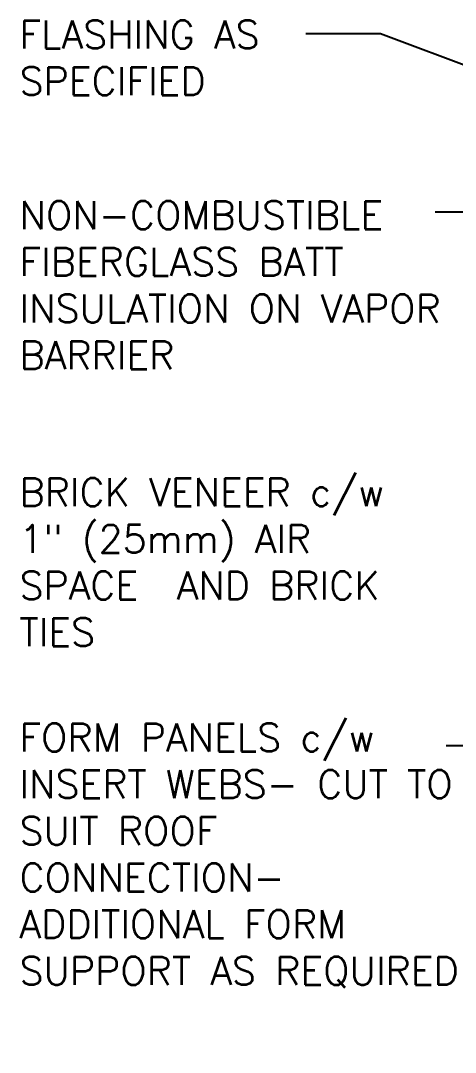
# Model space of a CAD drawing. Header units: inches. Extents: x 172.7 to 230.9, y 165.7 to 244.5.
# Drawn here: x 172.73 to 184.37, y 216.85 to 244.49 of the extents above; entities that cross this region are included whole.
import ezdxf

# ---------------------------------------------------------------- set-up
doc = ezdxf.new("R2010")
doc.units = ezdxf.units.IN
doc.header["$LTSCALE"] = 0.5
doc.header["$MEASUREMENT"] = 0
doc.layers.add('TEXT', color=4, linetype='Continuous')
doc.styles.add('DIM', font='romans.shx', dxfattribs={"width": 0.7})
doc.styles.add('ROMANS', font='romans.shx', dxfattribs={"height": 0.75})
doc.dimstyles.new('ext_12', dxfattribs={"dimscale": 12, "dimtxt": 0.075, "dimasz": 0.09375, "dimexe": 0.09375, "dimexo": 0.0625, "dimgap": 0.0625, "dimtad": 1, "dimdec": 1, "dimzin": 2, "dimdsep": 46, "dimlunit": 4, "dimtxsty": 'DIM', "dimcen": 0.09, "dimdle": 0.09375, "dimclrt": 4, "dimadec": 0, "dimazin": 0, "dimtfac": 1, "dimtdec": 1, "dimtmove": 2, "dimatfit": 3, "dimfxl": 1, "dimfrac": 2, "dimtolj": 1, "dimtzin": 0, "dimarcsym": 0})

msp = doc.modelspace()

# ---------------------------------------------------------------- texts
at = {"layer": 'TEXT', "char_height": 0.75, "style": 'ROMANS'}
for s, insert, width, attachment_point in [('FLASHING AS \\PSPECIFIED', (172.7, 244.49), 8.7776, 1), ('NON-COMBUSTIBLE\\PFIBERGLASS BATT INSULATION ON VAPOR BARRIER', (172.7, 239.651), 12.44051, 1), ('BRICK VENEER c/w^I\\P1" (25mm) AIR SPACE  AND BRICK TIES', (172.699, 232.236), 12.44051, 1), ('FORM PANELS c/w INSERT WEBS- CUT TO SUIT ROOF CONNECTION- ADDITIONAL FORM SUPPORT AS REQUIRED', (172.699, 222.126), 13.80752, 4)]:
    msp.add_mtext(s, dxfattribs=dict(at, insert=insert, width=width, attachment_point=attachment_point))

# ---------------------------------------------------------------- leaders
at = {"layer": 'TEXT'}
for points, override in [([(188.118, 241.985), (182.365, 244.137), (180.368, 244.137)], {"dimgap": 0.0625, "dimtad": 0}), ([(197.699, 238.501), (185.951, 239.356), (183.831, 239.356)], {"dimtad": 0}), ([(194.055, 217.982), (186.274, 225.066), (184.128, 225.066)], {"dimgap": 0.0625, "dimtad": 0}), ([(199.434, 217.088), (187.704, 215.998), (183.864, 215.998)], {"dimgap": 0.0625, "dimtad": 0})]:
    msp.add_leader(points, dimstyle='ext_12', override=override, dxfattribs=at)

doc.saveas('drawing.dxf')
